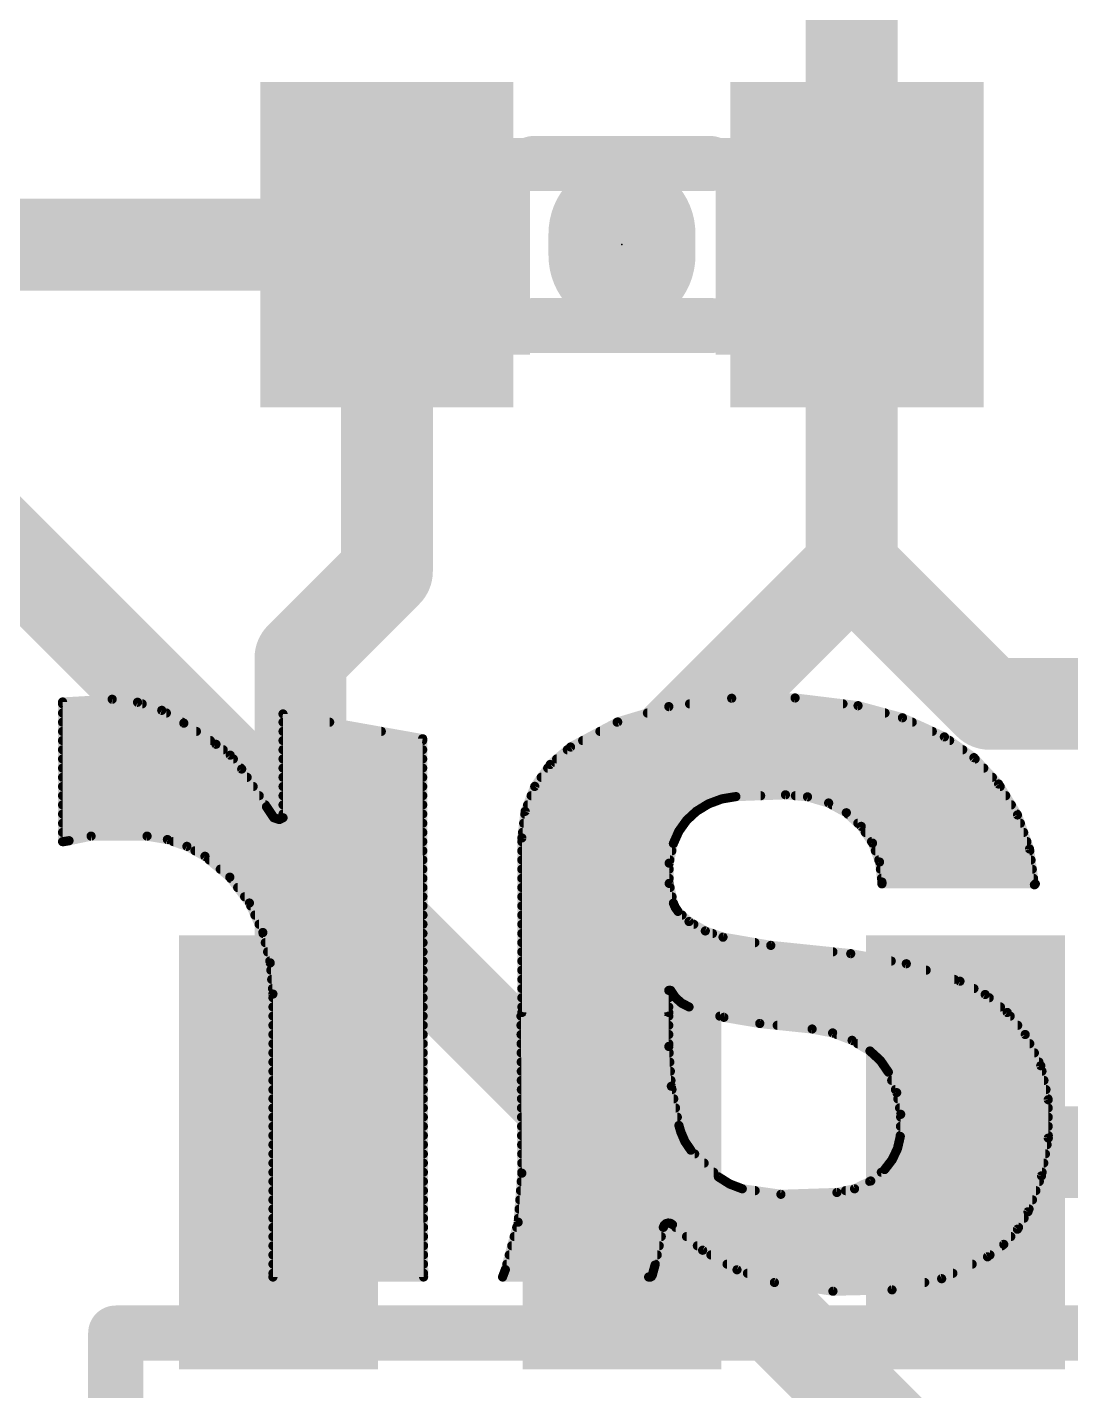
# Model space of a CAD drawing. Extents: x -0.1 to 29.3, y -0.1 to 15.4.
# Drawn here: x 18.675 to 21.561, y 8.26 to 12.031 of the extents above; entities that cross this region are included whole.
import ezdxf

# ---------------------------------------------------------------- set-up
doc = ezdxf.new("R2010")
doc.units = 0
for name, color, linetype in [('1', 12, 'CONTINUOUS'), ('16', 132, 'CONTINUOUS'), ('21', 41, 'CONTINUOUS'), ('22', 40, 'CONTINUOUS'), ('23', 53, 'CONTINUOUS'), ('51', 53, 'CONTINUOUS')]:
    doc.layers.add(name, color=color, linetype=linetype)

# ---------------------------------------------------------------- blocks, each defined once
blk = doc.blocks.new('RECT')
blk.add_solid([(-0.5, -0.5), (0.5, -0.5), (-0.5, 0.5), (0.5, 0.5)])

msp = doc.modelspace()

# ---------------------------------------------------------------- linework, layer by layer
at = {"layer": '1', "const_width": 0.254}
for points in [[(20.955, 11.43), (20.955, 12.319)], [(19.67, 11.43), (18.16, 11.43)], [(19.67, 10.526), (19.67, 11.43)], [(19.67, 11.43), (19.685, 11.43)], [(20.97, 11.43), (20.955, 11.43)], [(20.97, 11.318), (20.97, 11.43)], [(20.955, 11.303), (20.97, 11.318)], [(20.955, 10.541), (20.955, 11.303)], [(19.431, 10.287), (19.67, 10.526)], [(20.32, 9.906), (20.955, 10.541)], [(20.955, 10.541), (21.336, 10.16)], [(19.431, 10.033), (19.431, 10.287)], [(21.336, 10.16), (27.94, 10.16)], [(19.431, 10.033), (19.378, 9.98)], [(19.431, 8.89), (19.431, 10.033)], [(20.32, 8.9201), (20.32, 9.906)], [(19.37, 8.9201), (19.4009, 8.9201)], [(19.4009, 8.9201), (19.431, 8.89)], [(21.27, 8.9201), (22.1949, 8.9201)]]:
    msp.add_lwpolyline(points, dxfattribs=at)
at = {"layer": '1', "const_width": 0.127}
for points in [[(19.7335, 11.43, 1), (19.6065, 11.43)], [(19.67, 11.4935, 1), (19.67, 11.3665)], [(19.67, 11.3665, 1), (19.67, 11.4935)], [(19.685, 11.3665, 1), (19.685, 11.4935)], [(20.955, 11.4935, 1), (20.955, 11.3665)], [(21.0335, 11.43, 1), (20.9065, 11.43)], [(20.97, 11.3665, 1), (20.97, 11.4935)], [(20.8915, 11.43, 1), (21.0185, 11.43)], [(21.0185, 11.303, 1), (20.8915, 11.303)], [(21.0149, 11.2731, 1), (20.9251, 11.3629)], [(20.9101, 11.3479, 1), (20.9999, 11.2581)], [(20.9065, 11.318, 1), (21.0335, 11.318)], [(19.7149, 10.4811, 1), (19.6251, 10.5709)], [(20.9999, 10.5859, 1), (20.9101, 10.4961)], [(20.9999, 10.4961, 1), (20.9101, 10.5859)], [(20.8915, 10.541, 1), (21.0185, 10.541)], [(19.6065, 10.526, 1), (19.7335, 10.526)], [(19.4945, 10.287, 1), (19.3675, 10.287)], [(19.3861, 10.3319, 1), (19.4759, 10.2421)], [(21.336, 10.2235, 1), (21.336, 10.0965)], [(21.2911, 10.1151, 1), (21.3809, 10.2049)], [(19.4945, 10.033, 1), (19.3675, 10.033)], [(19.4759, 9.9881, 1), (19.3861, 10.0779)], [(19.3331, 10.0249, 1), (19.4229, 9.9351)], [(19.3675, 10.033, 1), (19.4945, 10.033)], [(20.3835, 9.906, 1), (20.2565, 9.906)], [(20.2751, 9.9509, 1), (20.3649, 9.8611)], [(19.37, 8.9836, 1), (19.37, 8.8566)], [(19.4458, 8.965, 1), (19.356, 8.8752)], [(19.4009, 8.8566, 1), (19.4009, 8.9836)], [(21.27, 8.9836, 1), (21.27, 8.8566)], [(19.3861, 8.8451, 1), (19.4759, 8.9349)], [(20.2565, 8.9201, 1), (20.3835, 8.9201)], [(19.3675, 8.89, 1), (19.4945, 8.89)]]:
    msp.add_lwpolyline(points, format="xyb", dxfattribs=at)
at = {"layer": '16', "const_width": 0.254}
msp.add_lwpolyline([(17.78, 11.43), (24.13, 5.08)], dxfattribs=at)
at = {"layer": '21', "const_width": 0.4064}
msp.add_lwpolyline([(20.32, 11.4605), (20.32, 11.3995)], dxfattribs=at)
at = {"layer": '21', "const_width": 0.2032}
for points in [[(20.4216, 11.4605, 1), (20.2184, 11.4605)], [(20.2184, 11.3995, 1), (20.4216, 11.3995)]]:
    msp.add_lwpolyline(points, format="xyb", dxfattribs=at)
at = {"layer": '22', "const_width": 0.0254}
for points in [[(18.9103, 10.1727), (18.7731, 10.1651)], [(18.9804, 10.1643), (18.9103, 10.1727)], [(20.4495, 10.1524), (20.6234, 10.1754)], [(20.6234, 10.1754), (20.7987, 10.1762)], [(20.7987, 10.1762), (20.9728, 10.1549)], [(18.7731, 10.1651), (18.7731, 9.779)], [(18.7731, 10.16), (18.9932, 10.16)], [(18.7731, 10.1346), (19.0601, 10.1346)], [(19.0473, 10.142), (18.9804, 10.1643)], [(19.1084, 10.1067), (19.0473, 10.142)], [(19.7688, 10.0635), (19.3827, 10.1321)], [(19.3827, 10.1321), (19.3827, 9.845)], [(20.3081, 10.1099), (20.4495, 10.1524)], [(20.3903, 10.1346), (21.0474, 10.1346)], [(20.507, 10.16), (20.9312, 10.16)], [(20.9728, 10.1549), (21.0957, 10.1215)], [(18.7731, 10.1092), (19.1041, 10.1092)], [(19.1973, 10.0482), (19.1084, 10.1067)], [(19.3827, 10.1092), (19.5116, 10.1092)], [(20.1778, 10.0406), (20.3081, 10.1099)], [(20.3068, 10.1092), (21.1226, 10.1092)], [(21.0957, 10.1215), (21.2115, 10.0686)], [(18.7731, 10.0838), (19.1432, 10.0838)], [(18.7731, 10.0584), (19.1818, 10.0584)], [(19.3827, 10.0838), (19.6545, 10.0838)], [(19.3827, 10.0584), (19.7688, 10.0584)], [(19.7714, 8.575), (19.7688, 10.0635)], [(20.2113, 10.0584), (21.226, 10.0584)], [(20.259, 10.0838), (21.1782, 10.0838)], [(21.2115, 10.0686), (21.2933, 10.0111)], [(18.7731, 10.033), (19.2172, 10.033)], [(19.2368, 10.018), (19.1973, 10.0482)], [(19.2684, 9.9797), (19.2368, 10.018)], [(19.3827, 10.033), (19.7689, 10.033)], [(20.1216, 9.9923), (20.1778, 10.0406)], [(20.169, 10.033), (21.2622, 10.033)], [(18.7731, 10.0076), (19.2453, 10.0076)], [(18.7731, 9.9822), (19.2663, 9.9822)], [(19.337, 9.8755), (19.2684, 9.9797)], [(19.3827, 10.0076), (19.7689, 10.0076)], [(19.3827, 9.9822), (19.7689, 9.9822)], [(20.0789, 9.9318), (20.1216, 9.9923)], [(20.1145, 9.9822), (21.3204, 9.9822)], [(20.1394, 10.0076), (21.2966, 10.0076)], [(21.2933, 10.0111), (21.3616, 9.9382)], [(18.7731, 9.9568), (19.2835, 9.9568)], [(19.3827, 9.9568), (19.769, 9.9568)], [(20.0966, 9.9568), (21.3442, 9.9568)], [(18.7731, 9.9314), (19.3002, 9.9314)], [(18.7731, 9.906), (19.3169, 9.906)], [(19.3827, 9.9314), (19.769, 9.9314)], [(19.3827, 9.906), (19.7691, 9.906)], [(20.0522, 9.8627), (20.0789, 9.9318)], [(20.0689, 9.906), (20.7035, 9.906)], [(20.0787, 9.9314), (21.3657, 9.9314)], [(20.7721, 9.9085), (20.635, 9.9035)], [(20.8329, 9.903), (20.7721, 9.9085)], [(20.7995, 9.906), (21.3812, 9.906)], [(21.3616, 9.9382), (21.4136, 9.8528)], [(18.7731, 9.8806), (19.3336, 9.8806)], [(19.3573, 9.845), (19.337, 9.8755)], [(19.3827, 9.8806), (19.7691, 9.8806)], [(20.0591, 9.8806), (20.5548, 9.8806)], [(20.5593, 9.8834), (20.5257, 9.8628)], [(20.5962, 9.8971), (20.5593, 9.8834)], [(20.635, 9.9035), (20.5962, 9.8971)], [(20.8915, 9.8857), (20.8329, 9.903)], [(20.9404, 9.8588), (20.8915, 9.8857)], [(20.9008, 9.8806), (21.3966, 9.8806)], [(18.7731, 9.8552), (19.3505, 9.8552)], [(18.7731, 9.8298), (19.7692, 9.8298)], [(19.3726, 9.84), (19.3573, 9.845)], [(19.3827, 9.845), (19.3726, 9.84)], [(19.3827, 9.8552), (19.7692, 9.8552)], [(20.0431, 9.7892), (20.0522, 9.8627)], [(20.0481, 9.8298), (20.493, 9.8298)], [(20.0513, 9.8552), (20.5175, 9.8552)], [(20.4986, 9.8377), (20.4772, 9.8077)], [(20.5257, 9.8628), (20.4986, 9.8377)], [(20.9816, 9.8212), (20.9404, 9.8588)], [(20.9444, 9.8552), (21.4121, 9.8552)], [(20.9722, 9.8298), (21.4217, 9.8298)], [(21.4136, 9.8528), (21.447, 9.7586)], [(18.7731, 9.8044), (19.7693, 9.8044)], [(18.7909, 9.7815), (18.8519, 9.7942)], [(18.8519, 9.7942), (19.0068, 9.7942)], [(19.0068, 9.7942), (19.063, 9.7847)], [(20.045, 9.8044), (20.4757, 9.8044)], [(20.4772, 9.8077), (20.4622, 9.7739)], [(21.0128, 9.7749), (20.9816, 9.8212)], [(20.9929, 9.8044), (21.4307, 9.8044)], [(18.7731, 9.779), (18.7757, 9.779)], [(18.7731, 9.779), (18.7757, 9.779)], [(18.7757, 9.779), (18.7909, 9.7815)], [(19.063, 9.7847), (19.1169, 9.7659)], [(19.0793, 9.779), (19.7693, 9.779)], [(19.1169, 9.7659), (19.1668, 9.7384)], [(19.1392, 9.7536), (19.7693, 9.7536)], [(20.0431, 9.3066), (20.0431, 9.7892)], [(20.0431, 9.779), (20.4645, 9.779)], [(20.0431, 9.7536), (20.4579, 9.7536)], [(20.4622, 9.7739), (20.4505, 9.7193)], [(21.01, 9.779), (21.4398, 9.779)], [(21.0322, 9.7226), (21.0128, 9.7749)], [(21.0207, 9.7536), (21.4477, 9.7536)], [(21.447, 9.7586), (21.4605, 9.6596)], [(19.1668, 9.7384), (19.2355, 9.6807)], [(19.1789, 9.7282), (19.7694, 9.7282)], [(20.0431, 9.7282), (20.4524, 9.7282)], [(20.4505, 9.7193), (20.4505, 9.6634)], [(21.0301, 9.7282), (21.4511, 9.7282)], [(21.0388, 9.6672), (21.0322, 9.7226)], [(19.2092, 9.7028), (19.7694, 9.7028)], [(19.2355, 9.6807), (19.2898, 9.6092)], [(20.0431, 9.7028), (20.4505, 9.7028)], [(21.0346, 9.7028), (21.4546, 9.7028)], [(19.238, 9.6774), (19.7695, 9.6774)], [(19.2573, 9.652), (19.7695, 9.652)], [(20.0431, 9.6774), (20.4505, 9.6774)], [(20.0431, 9.652), (20.453, 9.652)], [(20.4505, 9.6634), (20.4622, 9.6088)], [(21.0376, 9.6774), (21.4581, 9.6774)], [(21.0388, 9.6622), (21.0388, 9.6672)], [(21.463, 9.6622), (21.0388, 9.6622)], [(21.4605, 9.6596), (21.463, 9.6622)], [(19.2765, 9.6266), (19.7696, 9.6266)], [(19.2898, 9.6092), (19.3269, 9.5275)], [(20.0431, 9.6266), (20.4584, 9.6266)], [(20.4622, 9.6088), (20.4675, 9.5968)], [(19.2934, 9.6012), (19.7696, 9.6012)], [(19.3049, 9.5758), (19.7697, 9.5758)], [(20.0431, 9.6012), (20.4655, 9.6012)], [(20.0431, 9.5758), (20.486, 9.5758)], [(20.4675, 9.5968), (20.4749, 9.586)], [(20.4749, 9.586), (20.5054, 9.558)], [(19.3165, 9.5504), (19.7697, 9.5504)], [(19.3269, 9.5275), (19.3474, 9.4435)], [(20.0431, 9.5504), (20.5186, 9.5504)], [(20.5054, 9.558), (20.5504, 9.532)], [(20.5504, 9.532), (20.5994, 9.5148)], [(19.3275, 9.525), (19.7697, 9.525)], [(19.3337, 9.4996), (19.7698, 9.4996)], [(20.0431, 9.525), (20.5704, 9.525)], [(20.0431, 9.4996), (20.6875, 9.4996)], [(20.5994, 9.5148), (20.7315, 9.492)], [(20.7315, 9.492), (20.9525, 9.4691)], [(19.3399, 9.4742), (19.7698, 9.4742)], [(20.0431, 9.4742), (20.9033, 9.4742)], [(20.9525, 9.4691), (21.1062, 9.4413)], [(19.3461, 9.4488), (19.7699, 9.4488)], [(19.3474, 9.4435), (19.3548, 9.3574)], [(19.3491, 9.4234), (19.7699, 9.4234)], [(20.0431, 9.4488), (21.0647, 9.4488)], [(20.0431, 9.4234), (21.1611, 9.4234)], [(21.1062, 9.4413), (21.2547, 9.3929)], [(19.3513, 9.398), (19.77, 9.398)], [(20.0431, 9.398), (21.2391, 9.398)], [(21.2547, 9.3929), (21.3244, 9.3563)], [(19.3535, 9.3726), (19.77, 9.3726)], [(19.3548, 9.3574), (19.3548, 8.575)], [(19.3548, 9.3472), (19.7701, 9.3472)], [(20.0431, 9.3726), (21.2933, 9.3726)], [(20.0431, 9.3472), (20.4495, 9.3472)], [(20.4546, 9.3675), (20.4495, 9.3675)], [(20.4495, 9.3675), (20.4495, 9.3066)], [(20.4674, 9.3481), (20.4546, 9.3675)], [(20.4847, 9.3325), (20.4674, 9.3481)], [(20.4684, 9.3472), (21.3355, 9.3472)], [(21.3244, 9.3563), (21.3853, 9.3065)], [(19.3548, 9.3218), (19.7701, 9.3218)], [(20.0431, 9.3218), (20.4495, 9.3218)], [(20.4495, 9.3066), (20.0431, 9.3066)], [(20.5054, 9.3218), (20.4847, 9.3325)], [(20.6018, 9.293), (20.5054, 9.3218)], [(20.5054, 9.3218), (21.3666, 9.3218)], [(21.3853, 9.3065), (21.4351, 9.2456)], [(19.3548, 9.2964), (19.7701, 9.2964)], [(19.3548, 9.271), (19.7702, 9.271)], [(20.0431, 8.8621), (20.0406, 9.2964)], [(20.0406, 9.2964), (20.4495, 9.2964)], [(20.0407, 9.271), (20.4495, 9.271)], [(20.4495, 9.2964), (20.4495, 9.2126)], [(20.5906, 9.2964), (21.3936, 9.2964)], [(20.701, 9.2761), (20.6018, 9.293)], [(20.8458, 9.2608), (20.701, 9.2761)], [(20.7493, 9.271), (21.4143, 9.271)], [(19.3548, 9.2456), (19.7702, 9.2456)], [(20.0409, 9.2456), (20.4495, 9.2456)], [(20.9024, 9.25), (20.8458, 9.2608)], [(20.9563, 9.2295), (20.9024, 9.25)], [(20.9139, 9.2456), (21.4351, 9.2456)], [(21.0058, 9.1999), (20.9563, 9.2295)], [(21.4351, 9.2456), (21.478, 9.1594)], [(19.3548, 9.2202), (19.7703, 9.2202)], [(19.3548, 9.1948), (19.7703, 9.1948)], [(20.041, 9.2202), (20.4495, 9.2202)], [(20.0412, 9.1948), (20.4506, 9.1948)], [(20.4495, 9.2126), (20.4565, 9.1025)], [(20.9718, 9.2202), (21.4477, 9.2202)], [(21.0346, 9.1736), (21.0058, 9.1999)], [(21.0114, 9.1948), (21.4604, 9.1948)], [(19.3548, 9.1694), (19.7704, 9.1694)], [(20.0413, 9.1694), (20.4523, 9.1694)], [(21.0566, 9.1415), (21.0346, 9.1736)], [(21.0375, 9.1694), (21.473, 9.1694)], [(21.478, 9.1594), (21.4986, 9.0653)], [(19.3548, 9.144), (19.7704, 9.144)], [(19.3548, 9.1186), (19.7705, 9.1186)], [(20.0415, 9.144), (20.4539, 9.144)], [(20.0416, 9.1186), (20.4555, 9.1186)], [(21.0549, 9.144), (21.4814, 9.144)], [(21.0796, 9.0849), (21.0566, 9.1415)], [(21.0659, 9.1186), (21.4869, 9.1186)], [(19.3548, 9.0932), (19.7705, 9.0932)], [(20.0418, 9.0932), (20.4583, 9.0932)], [(20.4565, 9.1025), (20.4775, 8.9941)], [(21.0762, 9.0932), (21.4925, 9.0932)], [(21.0907, 9.0248), (21.0796, 9.0849)], [(19.3548, 9.0678), (19.7705, 9.0678)], [(19.3548, 9.0424), (19.7706, 9.0424)], [(20.0419, 9.0678), (20.4632, 9.0678)], [(20.0421, 9.0424), (20.4682, 9.0424)], [(21.0828, 9.0678), (21.4981, 9.0678)], [(21.0875, 9.0424), (21.4987, 9.0424)], [(21.4986, 9.0653), (21.4989, 8.9592)], [(19.3548, 9.017), (19.7706, 9.017)], [(20.0422, 9.017), (20.4731, 9.017)], [(21.0896, 8.9637), (21.0907, 9.0248)], [(21.0906, 9.017), (21.4987, 9.017)], [(19.3548, 8.9916), (19.7707, 8.9916)], [(19.3548, 8.9662), (19.7707, 8.9662)], [(20.0424, 8.9916), (20.4782, 8.9916)], [(20.0425, 8.9662), (20.487, 8.9662)], [(20.4775, 8.9941), (20.4826, 8.9764)], [(20.4826, 8.9764), (20.4941, 8.9496)], [(21.0819, 8.9303), (21.0896, 8.9637)], [(21.0896, 8.9662), (21.4988, 8.9662)], [(21.0901, 8.9916), (21.4988, 8.9916)], [(19.3548, 8.9408), (19.7708, 8.9408)], [(20.0427, 8.9408), (20.5001, 8.9408)], [(20.4941, 8.9496), (20.5105, 8.9256)], [(20.5105, 8.9256), (20.5867, 8.8519)], [(21.0673, 8.8994), (21.0819, 8.9303)], [(21.0843, 8.9408), (21.4955, 8.9408)], [(21.4989, 8.9592), (21.48, 8.8547)], [(19.3548, 8.9154), (19.7708, 8.9154)], [(19.3548, 8.89), (19.7708, 8.89)], [(20.0428, 8.9154), (20.521, 8.9154)], [(20.0429, 8.89), (20.5473, 8.89)], [(21.0464, 8.8722), (21.0673, 8.8994)], [(21.0601, 8.89), (21.4864, 8.89)], [(21.0748, 8.9154), (21.491, 8.9154)], [(19.3548, 8.8646), (19.7709, 8.8646)], [(20.0328, 8.7266), (20.0431, 8.8621)], [(20.0431, 8.8646), (20.5736, 8.8646)], [(20.5867, 8.8519), (20.618, 8.8321)], [(21.008, 8.8406), (21.0464, 8.8722)], [(21.0372, 8.8646), (21.4818, 8.8646)], [(21.48, 8.8547), (21.4427, 8.7554)], [(19.3548, 8.8392), (19.7709, 8.8392)], [(19.3548, 8.8138), (19.771, 8.8138)], [(20.0394, 8.8138), (20.6883, 8.8138)], [(20.0414, 8.8392), (20.6068, 8.8392)], [(20.618, 8.8321), (20.6527, 8.8189)], [(20.6527, 8.8189), (20.7594, 8.8036)], [(20.9144, 8.8087), (20.9631, 8.819)], [(20.9385, 8.8138), (21.4646, 8.8138)], [(20.9631, 8.819), (21.008, 8.8406)], [(21.0051, 8.8392), (21.4742, 8.8392)], [(19.3548, 8.7884), (19.771, 8.7884)], [(20.0375, 8.7884), (21.4551, 8.7884)], [(20.7594, 8.8036), (20.9144, 8.8087)], [(19.3548, 8.763), (19.7711, 8.763)], [(19.3548, 8.7376), (19.7711, 8.7376)], [(20.0336, 8.7376), (21.4319, 8.7376)], [(20.0355, 8.763), (21.4456, 8.763)], [(21.4427, 8.7554), (21.4135, 8.7071)], [(19.3548, 8.7122), (19.7712, 8.7122)], [(19.9974, 8.5954), (20.0328, 8.7266)], [(20.0289, 8.7122), (20.4343, 8.7122)], [(20.4343, 8.7122), (20.4114, 8.6081)], [(20.4369, 8.7181), (20.4343, 8.7122)], [(20.4417, 8.7224), (20.4369, 8.7181)], [(20.4479, 8.7243), (20.4417, 8.7224)], [(20.4543, 8.7234), (20.4479, 8.7243)], [(20.4597, 8.7198), (20.4543, 8.7234)], [(20.543, 8.649), (20.4597, 8.7198)], [(20.4686, 8.7122), (21.4166, 8.7122)], [(21.4135, 8.7071), (21.3758, 8.6651)], [(19.3548, 8.6868), (19.7712, 8.6868)], [(19.3548, 8.6614), (19.7713, 8.6614)], [(20.0152, 8.6614), (20.4231, 8.6614)], [(20.022, 8.6868), (20.4287, 8.6868)], [(20.4985, 8.6868), (21.3953, 8.6868)], [(20.5284, 8.6614), (21.3709, 8.6614)], [(21.3758, 8.6651), (21.3309, 8.6309)], [(19.3548, 8.636), (19.7713, 8.636)], [(20.0083, 8.636), (20.4175, 8.636)], [(20.6381, 8.595), (20.543, 8.649)], [(20.5659, 8.636), (21.3376, 8.636)], [(21.3309, 8.6309), (21.204, 8.5703)], [(19.3548, 8.6106), (19.7713, 8.6106)], [(19.3548, 8.5852), (19.7714, 8.5852)], [(19.9898, 8.575), (19.9974, 8.5954)], [(19.9936, 8.5852), (20.4052, 8.5852)], [(20.0015, 8.6106), (20.412, 8.6106)], [(20.4114, 8.6081), (20.4038, 8.5801)], [(20.6106, 8.6106), (21.2884, 8.6106)], [(20.7416, 8.5598), (20.6381, 8.595)], [(20.6669, 8.5852), (21.2351, 8.5852)], [(19.3548, 8.575), (19.7714, 8.575)], [(20.3937, 8.575), (19.9898, 8.575)], [(20.3979, 8.5747), (20.3937, 8.575)], [(20.4016, 8.5765), (20.3979, 8.5747)], [(20.4038, 8.5801), (20.4016, 8.5765)], [(20.9033, 8.5357), (20.7416, 8.5598)], [(20.7416, 8.5598), (21.1571, 8.5598)], [(21.204, 8.5703), (21.0668, 8.5395)], [(21.0668, 8.5395), (20.9033, 8.5357)]]:
    msp.add_lwpolyline(points, dxfattribs=at)
at = {"layer": '22', "const_width": 0.0127}
for points in [[(18.9111, 10.179, 1), (18.9095, 10.1664)], [(18.9107, 10.1664, 1), (18.9099, 10.179)], [(20.6233, 10.1817, 1), (20.6234, 10.169)], [(20.6242, 10.1691, 1), (20.6225, 10.1817)], [(20.7995, 10.1825, 1), (20.798, 10.1699)], [(20.7988, 10.1699, 1), (20.7987, 10.1826)], [(18.7795, 10.1651, 1), (18.7667, 10.1651)], [(18.7727, 10.1714, 1), (18.7735, 10.1588)], [(18.7731, 10.1663, 1), (18.7731, 10.1537)], [(18.7731, 10.141, 1), (18.7731, 10.1283)], [(18.9824, 10.1703, 1), (18.9783, 10.1583)], [(18.9796, 10.158, 1), (18.9811, 10.1706)], [(18.9932, 10.1537, 1), (18.9932, 10.1663)], [(19.0505, 10.1475, 1), (19.0441, 10.1365)], [(19.0453, 10.136, 1), (19.0493, 10.148)], [(19.0601, 10.1283, 1), (19.0601, 10.141)], [(19.3891, 10.1321, 1), (19.3763, 10.1321)], [(19.3838, 10.1384, 1), (19.3816, 10.1258)], [(20.3903, 10.141, 1), (20.3903, 10.1283)], [(20.4487, 10.1587, 1), (20.4503, 10.1461)], [(20.4513, 10.1463, 1), (20.4477, 10.1585)], [(20.507, 10.1663, 1), (20.507, 10.1537)], [(20.9312, 10.1537, 1), (20.9312, 10.1663)], [(20.9745, 10.161, 1), (20.9711, 10.1488)], [(20.972, 10.1486, 1), (20.9736, 10.1612)], [(21.0474, 10.1283, 1), (21.0474, 10.141)], [(18.7731, 10.1156, 1), (18.7731, 10.1029)], [(19.1119, 10.112, 1), (19.1049, 10.1014)], [(19.1041, 10.1029, 1), (19.1041, 10.1156)], [(19.1052, 10.1012, 1), (19.1116, 10.1122)], [(19.3827, 10.1156, 1), (19.3827, 10.1029)], [(19.5116, 10.1029, 1), (19.5116, 10.1156)], [(20.3068, 10.1156, 1), (20.3068, 10.1029)], [(20.3063, 10.116, 1), (20.31, 10.1038)], [(20.3111, 10.1043, 1), (20.3051, 10.1155)], [(21.0983, 10.1273, 1), (21.093, 10.1157)], [(21.094, 10.1154, 1), (21.0973, 10.1276)], [(21.1226, 10.1029, 1), (21.1226, 10.1156)], [(18.7731, 10.0901, 1), (18.7731, 10.0775)], [(18.7731, 10.0648, 1), (18.7731, 10.0521)], [(19.1432, 10.0775, 1), (19.1432, 10.0901)], [(19.1818, 10.0521, 1), (19.1818, 10.0648)], [(19.3827, 10.0901, 1), (19.3827, 10.0775)], [(19.3827, 10.0648, 1), (19.3827, 10.0521)], [(19.6545, 10.0775, 1), (19.6545, 10.0901)], [(19.7751, 10.0635, 1), (19.7625, 10.0635)], [(19.7677, 10.0572, 1), (19.7699, 10.0698)], [(19.7688, 10.0521, 1), (19.7688, 10.0648)], [(20.2113, 10.0648, 1), (20.2113, 10.0521)], [(20.259, 10.0901, 1), (20.259, 10.0775)], [(21.1782, 10.0775, 1), (21.1782, 10.0901)], [(21.2152, 10.0738, 1), (21.2078, 10.0634)], [(21.2089, 10.0628, 1), (21.2141, 10.0744)], [(21.226, 10.0521, 1), (21.226, 10.0648)], [(18.7731, 10.0394, 1), (18.7731, 10.0267)], [(19.2012, 10.0532, 1), (19.1934, 10.0432)], [(19.1938, 10.0429, 1), (19.2008, 10.0535)], [(19.2172, 10.0267, 1), (19.2172, 10.0394)], [(19.2416, 10.022, 1), (19.2319, 10.014)], [(19.3827, 10.0394, 1), (19.3827, 10.0267)], [(19.7689, 10.0267, 1), (19.7689, 10.0394)], [(20.169, 10.0394, 1), (20.169, 10.0267)], [(20.1748, 10.0462, 1), (20.1808, 10.035)], [(20.1819, 10.0358, 1), (20.1737, 10.0454)], [(21.2622, 10.0267, 1), (21.2622, 10.0394)], [(18.7731, 10.0139, 1), (18.7731, 10.0013)], [(18.7731, 9.9886, 1), (18.7731, 9.9759)], [(19.2329, 10.013, 1), (19.2406, 10.023)], [(19.2453, 10.0013, 1), (19.2453, 10.0139)], [(19.2737, 9.9832, 1), (19.2631, 9.9762)], [(19.2663, 9.9759, 1), (19.2663, 9.9886)], [(19.3827, 10.0139, 1), (19.3827, 10.0013)], [(19.3827, 9.9886, 1), (19.3827, 9.9759)], [(19.7689, 10.0013, 1), (19.7689, 10.0139)], [(19.7689, 9.9759, 1), (19.7689, 9.9886)], [(20.1145, 9.9886, 1), (20.1145, 9.9759)], [(20.1175, 9.9971, 1), (20.1258, 9.9875)], [(20.1268, 9.9886, 1), (20.1164, 9.996)], [(20.1394, 10.0139, 1), (20.1394, 10.0013)], [(21.2979, 10.0155, 1), (21.2886, 10.0068)], [(21.2896, 10.0059, 1), (21.2969, 10.0163)], [(21.2966, 10.0013, 1), (21.2966, 10.0139)], [(21.3204, 9.9759, 1), (21.3204, 9.9886)], [(18.7731, 9.9632, 1), (18.7731, 9.9505)], [(19.2635, 9.9757, 1), (19.2733, 9.9837)], [(19.2835, 9.9505, 1), (19.2835, 9.9632)], [(19.3827, 9.9632, 1), (19.3827, 9.9505)], [(19.769, 9.9505, 1), (19.769, 9.9632)], [(20.0966, 9.9632, 1), (20.0966, 9.9505)], [(21.3442, 9.9505, 1), (21.3442, 9.9632)], [(18.7731, 9.9377, 1), (18.7731, 9.9251)], [(18.7731, 9.9123, 1), (18.7731, 9.8997)], [(19.3002, 9.9251, 1), (19.3002, 9.9377)], [(19.3169, 9.8997, 1), (19.3169, 9.9123)], [(19.3827, 9.9377, 1), (19.3827, 9.9251)], [(19.3827, 9.9123, 1), (19.3827, 9.8997)], [(19.769, 9.9251, 1), (19.769, 9.9377)], [(19.7691, 9.8997, 1), (19.7691, 9.9123)], [(20.0689, 9.9123, 1), (20.0689, 9.8997)], [(20.0787, 9.9377, 1), (20.0787, 9.9251)], [(20.0737, 9.9355, 1), (20.0841, 9.9281)], [(20.0848, 9.9295, 1), (20.073, 9.9341)], [(20.7035, 9.8997, 1), (20.7035, 9.9123)], [(20.7727, 9.9148, 1), (20.7715, 9.9022)], [(20.7723, 9.9022, 1), (20.7719, 9.9148)], [(20.7995, 9.9123, 1), (20.7995, 9.8997)], [(21.367, 9.9415, 1), (21.3562, 9.9349)], [(21.357, 9.9338, 1), (21.3662, 9.9425)], [(21.3657, 9.9251, 1), (21.3657, 9.9377)], [(21.3812, 9.8997, 1), (21.3812, 9.9123)], [(18.7731, 9.887, 1), (18.7731, 9.8743)], [(19.3423, 9.879, 1), (19.3317, 9.872)], [(19.3317, 9.872, 1), (19.3423, 9.879)], [(19.3336, 9.8743, 1), (19.3336, 9.887)], [(19.3827, 9.887, 1), (19.3827, 9.8743)], [(19.7691, 9.8743, 1), (19.7691, 9.887)], [(20.0591, 9.887, 1), (20.0591, 9.8743)], [(20.5571, 9.8893, 1), (20.5615, 9.8774)], [(20.5548, 9.8743, 1), (20.5548, 9.887)], [(20.5626, 9.8779, 1), (20.556, 9.8888)], [(20.5951, 9.9034, 1), (20.5972, 9.8908)], [(20.5984, 9.8911, 1), (20.5939, 9.903)], [(20.6348, 9.9098, 1), (20.6352, 9.8972)], [(20.636, 9.8972, 1), (20.634, 9.9098)], [(20.8347, 9.909, 1), (20.8311, 9.8969)], [(20.8323, 9.8966, 1), (20.8335, 9.9093)], [(20.8946, 9.8913, 1), (20.8884, 9.8801)], [(20.8897, 9.8796, 1), (20.8933, 9.8918)], [(20.9008, 9.887, 1), (20.9008, 9.8743)], [(21.3966, 9.8743, 1), (21.3966, 9.887)], [(18.7731, 9.8615, 1), (18.7731, 9.8489)], [(18.7731, 9.8361, 1), (18.7731, 9.8235)], [(19.3505, 9.8489, 1), (19.3505, 9.8615)], [(19.3593, 9.851, 1), (19.3553, 9.839)], [(19.352, 9.8415, 1), (19.3626, 9.8485)], [(19.3698, 9.8457, 1), (19.3754, 9.8343)], [(19.3706, 9.834, 1), (19.3746, 9.846)], [(19.3763, 9.845, 1), (19.3891, 9.845)], [(19.3827, 9.8615, 1), (19.3827, 9.8489)], [(19.3855, 9.8393, 1), (19.3799, 9.8507)], [(19.7692, 9.8489, 1), (19.7692, 9.8615)], [(19.7692, 9.8235, 1), (19.7692, 9.8361)], [(20.0481, 9.8361, 1), (20.0481, 9.8235)], [(20.0513, 9.8615, 1), (20.0513, 9.8489)], [(20.0585, 9.8619, 1), (20.0459, 9.8635)], [(20.0463, 9.865, 1), (20.0581, 9.8604)], [(20.4943, 9.8424, 1), (20.5029, 9.833)], [(20.493, 9.8235, 1), (20.493, 9.8361)], [(20.5038, 9.834, 1), (20.4935, 9.8414)], [(20.5175, 9.8489, 1), (20.5175, 9.8615)], [(20.5224, 9.8682, 1), (20.529, 9.8574)], [(20.53, 9.8581, 1), (20.5214, 9.8675)], [(20.9447, 9.8635, 1), (20.9361, 9.8541)], [(20.9373, 9.8533, 1), (20.9435, 9.8644)], [(20.9444, 9.8615, 1), (20.9444, 9.8489)], [(20.9722, 9.8361, 1), (20.9722, 9.8235)], [(21.4195, 9.8549, 1), (21.4076, 9.8507)], [(21.4081, 9.8495, 1), (21.419, 9.8561)], [(21.4121, 9.8489, 1), (21.4121, 9.8615)], [(21.4217, 9.8235, 1), (21.4217, 9.8361)], [(18.7731, 9.8108, 1), (18.7731, 9.7981)], [(18.8519, 9.8005, 1), (18.8519, 9.7879)], [(18.8532, 9.788, 1), (18.8506, 9.8004)], [(19.0079, 9.8005, 1), (19.0057, 9.7879)], [(19.0068, 9.7879, 1), (19.0068, 9.8005)], [(19.7693, 9.7981, 1), (19.7693, 9.8108)], [(20.045, 9.8108, 1), (20.045, 9.7981)], [(20.472, 9.8113, 1), (20.4823, 9.804)], [(20.483, 9.8051, 1), (20.4714, 9.8102)], [(20.4757, 9.7981, 1), (20.4757, 9.8108)], [(20.9869, 9.8247, 1), (20.9763, 9.8176)], [(20.9773, 9.8165, 1), (20.9859, 9.8259)], [(20.9929, 9.8108, 1), (20.9929, 9.7981)], [(21.4307, 9.7981, 1), (21.4307, 9.8108)], [(18.7667, 9.779, 1), (18.7795, 9.779)], [(18.7731, 9.7853, 1), (18.7731, 9.7727)], [(18.7731, 9.7853, 1), (18.7731, 9.7727)], [(18.7747, 9.7853, 1), (18.7767, 9.7727)], [(18.7757, 9.7727, 1), (18.7757, 9.7853)], [(18.7757, 9.7727, 1), (18.7757, 9.7853)], [(18.7896, 9.7877, 1), (18.7922, 9.7753)], [(18.7919, 9.7752, 1), (18.7899, 9.7878)], [(19.0651, 9.7907, 1), (19.0609, 9.7787)], [(19.062, 9.7784, 1), (19.0641, 9.7909)], [(19.0793, 9.7853, 1), (19.0793, 9.7727)], [(19.1199, 9.7715, 1), (19.1138, 9.7604)], [(19.1148, 9.7599, 1), (19.119, 9.7719)], [(19.1392, 9.7599, 1), (19.1392, 9.7473)], [(19.7693, 9.7727, 1), (19.7693, 9.7853)], [(19.7693, 9.7473, 1), (19.7693, 9.7599)], [(20.0495, 9.7892, 1), (20.0368, 9.7892)], [(20.0368, 9.79, 1), (20.0494, 9.7884)], [(20.0431, 9.7853, 1), (20.0431, 9.7727)], [(20.0431, 9.7599, 1), (20.0431, 9.7473)], [(20.4564, 9.7765, 1), (20.468, 9.7713)], [(20.4684, 9.7726, 1), (20.456, 9.7752)], [(20.4579, 9.7473, 1), (20.4579, 9.7599)], [(20.4645, 9.7727, 1), (20.4645, 9.7853)], [(21.01, 9.7853, 1), (21.01, 9.7727)], [(21.0187, 9.7771, 1), (21.0068, 9.7727)], [(21.0075, 9.7714, 1), (21.0181, 9.7785)], [(21.0207, 9.7599, 1), (21.0207, 9.7473)], [(21.4398, 9.7727, 1), (21.4398, 9.7853)], [(21.4533, 9.7595, 1), (21.4407, 9.7578)], [(21.441, 9.7565, 1), (21.453, 9.7608)], [(21.4477, 9.7473, 1), (21.4477, 9.7599)], [(19.1709, 9.7433, 1), (19.1627, 9.7335)], [(19.1637, 9.7328, 1), (19.1699, 9.744)], [(19.1789, 9.7346, 1), (19.1789, 9.7219)], [(19.7694, 9.7219, 1), (19.7694, 9.7346)], [(20.0431, 9.7346, 1), (20.0431, 9.7219)], [(20.4569, 9.7193, 1), (20.4442, 9.7193)], [(20.4524, 9.7219, 1), (20.4524, 9.7346)], [(21.0301, 9.7346, 1), (21.0301, 9.7219)], [(21.0385, 9.7234, 1), (21.0259, 9.7219)], [(21.0263, 9.7204, 1), (21.0382, 9.7248)], [(21.4511, 9.7219, 1), (21.4511, 9.7346)], [(19.2092, 9.7091, 1), (19.2092, 9.6965)], [(19.2406, 9.6845, 1), (19.2304, 9.6768)], [(19.2314, 9.6758, 1), (19.2396, 9.6855)], [(19.7694, 9.6965, 1), (19.7694, 9.7091)], [(20.0431, 9.7091, 1), (20.0431, 9.6965)], [(20.4443, 9.7206, 1), (20.4567, 9.718)], [(20.4505, 9.6965, 1), (20.4505, 9.7091)], [(21.0346, 9.7091, 1), (21.0346, 9.6965)], [(21.4546, 9.6965, 1), (21.4546, 9.7091)], [(19.238, 9.6837, 1), (19.238, 9.6711)], [(19.2573, 9.6584, 1), (19.2573, 9.6457)], [(19.7695, 9.6711, 1), (19.7695, 9.6837)], [(19.7695, 9.6457, 1), (19.7695, 9.6584)], [(20.0431, 9.6837, 1), (20.0431, 9.6711)], [(20.0431, 9.6584, 1), (20.0431, 9.6457)], [(20.4567, 9.6647, 1), (20.4443, 9.6621)], [(20.4442, 9.6634, 1), (20.4569, 9.6634)], [(20.4505, 9.6711, 1), (20.4505, 9.6837)], [(20.453, 9.6457, 1), (20.453, 9.6584)], [(21.0376, 9.6837, 1), (21.0376, 9.6711)], [(21.0452, 9.6672, 1), (21.0325, 9.6672)], [(21.0388, 9.6685, 1), (21.0388, 9.6559)], [(21.0325, 9.6665, 1), (21.0451, 9.6679)], [(21.0325, 9.6622, 1), (21.0452, 9.6622)], [(21.4559, 9.664, 1), (21.4651, 9.6552)], [(21.4542, 9.6587, 1), (21.4668, 9.6605)], [(21.4581, 9.6711, 1), (21.4581, 9.6837)], [(21.4676, 9.6578, 1), (21.4584, 9.6666)], [(21.463, 9.6559, 1), (21.463, 9.6685)], [(19.2765, 9.6329, 1), (19.2765, 9.6203)], [(19.2955, 9.6118, 1), (19.284, 9.6066)], [(19.2847, 9.6053, 1), (19.2948, 9.613)], [(19.7696, 9.6203, 1), (19.7696, 9.6329)], [(20.0431, 9.6329, 1), (20.0431, 9.6203)], [(20.468, 9.6113, 1), (20.4564, 9.6063)], [(20.456, 9.6075, 1), (20.4684, 9.6101)], [(20.4584, 9.6203, 1), (20.4584, 9.6329)], [(19.2934, 9.6075, 1), (19.2934, 9.5949)], [(19.3049, 9.5822, 1), (19.3049, 9.5695)], [(19.7696, 9.5949, 1), (19.7696, 9.6075)], [(19.7697, 9.5695, 1), (19.7697, 9.5822)], [(20.0431, 9.6075, 1), (20.0431, 9.5949)], [(20.0431, 9.5822, 1), (20.0431, 9.5695)], [(20.4727, 9.6004, 1), (20.4622, 9.5932)], [(20.4616, 9.5942, 1), (20.4733, 9.5993)], [(20.4655, 9.5949, 1), (20.4655, 9.6075)], [(20.4792, 9.5907, 1), (20.4706, 9.5813)], [(20.4697, 9.5824, 1), (20.4801, 9.5896)], [(20.486, 9.5695, 1), (20.486, 9.5822)], [(19.3165, 9.5567, 1), (19.3165, 9.5441)], [(19.3331, 9.529, 1), (19.3207, 9.526)], [(19.7697, 9.5441, 1), (19.7697, 9.5567)], [(20.0431, 9.5567, 1), (20.0431, 9.5441)], [(20.5086, 9.5635, 1), (20.5022, 9.5525)], [(20.5011, 9.5533, 1), (20.5097, 9.5627)], [(20.5186, 9.5441, 1), (20.5186, 9.5567)], [(20.5525, 9.538, 1), (20.5483, 9.5261)], [(20.5472, 9.5265, 1), (20.5536, 9.5376)], [(19.3275, 9.5313, 1), (19.3275, 9.5187)], [(19.3211, 9.5249, 1), (19.3327, 9.5301)], [(19.3337, 9.506, 1), (19.3337, 9.4933)], [(19.7697, 9.5187, 1), (19.7697, 9.5313)], [(19.7698, 9.4933, 1), (19.7698, 9.506)], [(20.0431, 9.5313, 1), (20.0431, 9.5187)], [(20.0431, 9.506, 1), (20.0431, 9.4933)], [(20.5704, 9.5187, 1), (20.5704, 9.5313)], [(20.6005, 9.5211, 1), (20.5983, 9.5085)], [(20.5973, 9.5088, 1), (20.6015, 9.5208)], [(20.6875, 9.4933, 1), (20.6875, 9.506)], [(20.7322, 9.4983, 1), (20.7308, 9.4857)], [(20.7304, 9.4857, 1), (20.7326, 9.4983)], [(19.3399, 9.4805, 1), (19.3399, 9.4679)], [(19.7698, 9.4679, 1), (19.7698, 9.4805)], [(20.0431, 9.4805, 1), (20.0431, 9.4679)], [(20.9033, 9.4679, 1), (20.9033, 9.4805)], [(20.9536, 9.4753, 1), (20.9514, 9.4629)], [(20.9518, 9.4628, 1), (20.9532, 9.4754)], [(19.3461, 9.4551, 1), (19.3461, 9.4425)], [(19.3537, 9.4441, 1), (19.341, 9.443)], [(19.3412, 9.442, 1), (19.3535, 9.445)], [(19.3491, 9.4298, 1), (19.3491, 9.4171)], [(19.7699, 9.4425, 1), (19.7699, 9.4551)], [(19.7699, 9.4171, 1), (19.7699, 9.4298)], [(20.0431, 9.4551, 1), (20.0431, 9.4425)], [(20.0431, 9.4298, 1), (20.0431, 9.4171)], [(21.0647, 9.4425, 1), (21.0647, 9.4551)], [(21.1082, 9.4473, 1), (21.1042, 9.4353)], [(21.1051, 9.4351, 1), (21.1073, 9.4476)], [(21.1611, 9.4171, 1), (21.1611, 9.4298)], [(19.3513, 9.4043, 1), (19.3513, 9.3917)], [(19.77, 9.3917, 1), (19.77, 9.4043)], [(20.0431, 9.4043, 1), (20.0431, 9.3917)], [(21.2391, 9.3917, 1), (21.2391, 9.4043)], [(21.2577, 9.3985, 1), (21.2517, 9.3873)], [(21.2527, 9.3869, 1), (21.2567, 9.3989)], [(19.3535, 9.3789, 1), (19.3535, 9.3663)], [(19.3612, 9.3574, 1), (19.3484, 9.3574)], [(19.3548, 9.3536, 1), (19.3548, 9.3409)], [(19.3485, 9.3569, 1), (19.3611, 9.3579)], [(19.77, 9.3663, 1), (19.77, 9.3789)], [(19.7701, 9.3409, 1), (19.7701, 9.3536)], [(20.0431, 9.3789, 1), (20.0431, 9.3663)], [(20.0431, 9.3536, 1), (20.0431, 9.3409)], [(20.4559, 9.3675, 1), (20.4431, 9.3675)], [(20.4495, 9.3738, 1), (20.4495, 9.3612)], [(20.4599, 9.371, 1), (20.4493, 9.364)], [(20.4495, 9.3409, 1), (20.4495, 9.3536)], [(20.4546, 9.3612, 1), (20.4546, 9.3738)], [(20.4717, 9.3528, 1), (20.4632, 9.3433)], [(20.4684, 9.3536, 1), (20.4684, 9.3409)], [(20.4621, 9.3446, 1), (20.4727, 9.3516)], [(21.2933, 9.3663, 1), (21.2933, 9.3789)], [(21.3284, 9.3612, 1), (21.3203, 9.3514)], [(21.3214, 9.3507, 1), (21.3273, 9.3619)], [(21.3355, 9.3409, 1), (21.3355, 9.3536)], [(19.3548, 9.3281, 1), (19.3548, 9.3155)], [(19.7701, 9.3155, 1), (19.7701, 9.3281)], [(20.0431, 9.3281, 1), (20.0431, 9.3155)], [(20.0431, 9.313, 1), (20.0431, 9.3003)], [(20.4495, 9.3155, 1), (20.4495, 9.3281)], [(20.4495, 9.3003, 1), (20.4495, 9.313)], [(20.4876, 9.3381, 1), (20.4818, 9.3269)], [(20.4805, 9.3278, 1), (20.489, 9.3372)], [(20.5072, 9.3279, 1), (20.5036, 9.3157)], [(20.5054, 9.3281, 1), (20.5054, 9.3155)], [(20.5025, 9.3162, 1), (20.5083, 9.3274)], [(21.3666, 9.3155, 1), (21.3666, 9.3281)], [(21.3902, 9.3106, 1), (21.3804, 9.3025)], [(21.3813, 9.3016, 1), (21.3893, 9.3115)], [(19.3548, 9.2774, 1), (19.3548, 9.2647)], [(19.3548, 9.3027, 1), (19.3548, 9.2901)], [(19.7701, 9.2901, 1), (19.7701, 9.3027)], [(19.7702, 9.2647, 1), (19.7702, 9.2774)], [(20.0469, 9.2964, 1), (20.0343, 9.2964)], [(20.0406, 9.3027, 1), (20.0406, 9.2901)], [(20.0407, 9.2774, 1), (20.0407, 9.2647)], [(20.0368, 9.3066, 1), (20.0495, 9.3066)], [(20.4431, 9.3066, 1), (20.4559, 9.3066)], [(20.4559, 9.2964, 1), (20.4431, 9.2964)], [(20.4495, 9.2901, 1), (20.4495, 9.3027)], [(20.4495, 9.2647, 1), (20.4495, 9.2774)], [(20.5906, 9.3027, 1), (20.5906, 9.2901)], [(20.6029, 9.2993, 1), (20.6008, 9.2868)], [(20.6, 9.287, 1), (20.6036, 9.2991)], [(20.7017, 9.2824, 1), (20.7003, 9.2698)], [(20.6999, 9.2698, 1), (20.7021, 9.2824)], [(20.7493, 9.2774, 1), (20.7493, 9.2647)], [(21.3936, 9.2901, 1), (21.3936, 9.3027)], [(21.4143, 9.2647, 1), (21.4143, 9.2774)], [(19.3548, 9.2519, 1), (19.3548, 9.2393)], [(19.7702, 9.2393, 1), (19.7702, 9.2519)], [(20.0409, 9.2519, 1), (20.0409, 9.2393)], [(20.4495, 9.2393, 1), (20.4495, 9.2519)], [(20.847, 9.267, 1), (20.8446, 9.2546)], [(20.8451, 9.2545, 1), (20.8465, 9.2671)], [(20.9047, 9.2559, 1), (20.9002, 9.244)], [(20.9012, 9.2437, 1), (20.9036, 9.2562)], [(20.9139, 9.2519, 1), (20.9139, 9.2393)], [(20.9596, 9.2349, 1), (20.953, 9.224)], [(20.954, 9.2235, 1), (20.9586, 9.2354)], [(21.4408, 9.2484, 1), (21.4294, 9.2428)], [(21.4302, 9.2416, 1), (21.44, 9.2496)], [(21.4351, 9.2393, 1), (21.4351, 9.2519)], [(19.3548, 9.2012, 1), (19.3548, 9.1885)], [(19.3548, 9.2265, 1), (19.3548, 9.2139)], [(19.7703, 9.2139, 1), (19.7703, 9.2265)], [(19.7703, 9.1885, 1), (19.7703, 9.2012)], [(20.041, 9.2265, 1), (20.041, 9.2139)], [(20.0412, 9.2012, 1), (20.0412, 9.1885)], [(20.4431, 9.2126, 1), (20.4559, 9.2126)], [(20.4558, 9.213, 1), (20.4432, 9.2122)], [(20.4495, 9.2139, 1), (20.4495, 9.2265)], [(20.4506, 9.1885, 1), (20.4506, 9.2012)], [(20.9718, 9.2265, 1), (20.9718, 9.2139)], [(21.0101, 9.2046, 1), (21.0015, 9.1952)], [(21.0025, 9.1944, 1), (21.0091, 9.2054)], [(21.0114, 9.2012, 1), (21.0114, 9.1885)], [(21.4477, 9.2139, 1), (21.4477, 9.2265)], [(21.4604, 9.1885, 1), (21.4604, 9.2012)], [(19.3548, 9.1758, 1), (19.3548, 9.1631)], [(19.7704, 9.1631, 1), (19.7704, 9.1758)], [(20.0413, 9.1758, 1), (20.0413, 9.1631)], [(20.4523, 9.1631, 1), (20.4523, 9.1758)], [(21.0398, 9.1772, 1), (21.0293, 9.17)], [(21.0303, 9.1689, 1), (21.0388, 9.1783)], [(21.0375, 9.1758, 1), (21.0375, 9.1631)], [(21.4842, 9.1607, 1), (21.4718, 9.158)], [(21.4723, 9.1565, 1), (21.4837, 9.1622)], [(21.473, 9.1631, 1), (21.473, 9.1758)], [(19.3548, 9.125, 1), (19.3548, 9.1123)], [(19.3548, 9.1503, 1), (19.3548, 9.1377)], [(19.7704, 9.1377, 1), (19.7704, 9.1503)], [(19.7705, 9.1123, 1), (19.7705, 9.125)], [(20.0415, 9.1503, 1), (20.0415, 9.1377)], [(20.0416, 9.125, 1), (20.0416, 9.1123)], [(20.4539, 9.1377, 1), (20.4539, 9.1503)], [(20.4555, 9.1123, 1), (20.4555, 9.125)], [(21.0549, 9.1503, 1), (21.0549, 9.1377)], [(21.0625, 9.1439, 1), (21.0507, 9.1391)], [(21.0514, 9.1379, 1), (21.0618, 9.1451)], [(21.0659, 9.125, 1), (21.0659, 9.1123)], [(21.4814, 9.1377, 1), (21.4814, 9.1503)], [(21.4869, 9.1123, 1), (21.4869, 9.125)], [(19.3548, 9.0996, 1), (19.3548, 9.0869)], [(19.7705, 9.0869, 1), (19.7705, 9.0996)], [(20.0418, 9.0996, 1), (20.0418, 9.0869)], [(20.4628, 9.1037, 1), (20.4503, 9.1012)], [(20.4502, 9.1021, 1), (20.4629, 9.1029)], [(20.4583, 9.0869, 1), (20.4583, 9.0996)], [(21.0762, 9.0996, 1), (21.0762, 9.0869)], [(21.0858, 9.086, 1), (21.0733, 9.0837)], [(21.0737, 9.0825, 1), (21.0855, 9.0873)], [(21.4925, 9.0869, 1), (21.4925, 9.0996)], [(19.3548, 9.0488, 1), (19.3548, 9.0361)], [(19.3548, 9.0741, 1), (19.3548, 9.0615)], [(19.7705, 9.0615, 1), (19.7705, 9.0741)], [(19.7706, 9.0361, 1), (19.7706, 9.0488)], [(20.0419, 9.0741, 1), (20.0419, 9.0615)], [(20.0421, 9.0488, 1), (20.0421, 9.0361)], [(20.4632, 9.0615, 1), (20.4632, 9.0741)], [(20.4682, 9.0361, 1), (20.4682, 9.0488)], [(21.0828, 9.0741, 1), (21.0828, 9.0615)], [(21.0875, 9.0488, 1), (21.0875, 9.0361)], [(21.5049, 9.0653, 1), (21.4923, 9.0653)], [(21.4924, 9.0639, 1), (21.5048, 9.0667)], [(21.4981, 9.0615, 1), (21.4981, 9.0741)], [(21.4987, 9.0361, 1), (21.4987, 9.0488)], [(19.3548, 9.0234, 1), (19.3548, 9.0107)], [(19.7706, 9.0107, 1), (19.7706, 9.0234)], [(20.0422, 9.0234, 1), (20.0422, 9.0107)], [(20.4731, 9.0107, 1), (20.4731, 9.0234)], [(21.0906, 9.0234, 1), (21.0906, 9.0107)], [(21.0971, 9.0247, 1), (21.0844, 9.0249)], [(21.0845, 9.0236, 1), (21.097, 9.026)], [(21.4987, 9.0107, 1), (21.4987, 9.0234)], [(19.3548, 8.9726, 1), (19.3548, 8.9599)], [(19.3548, 8.9979, 1), (19.3548, 8.9853)], [(19.7707, 8.9853, 1), (19.7707, 8.9979)], [(19.7707, 8.9599, 1), (19.7707, 8.9726)], [(20.0424, 8.9979, 1), (20.0424, 8.9853)], [(20.0425, 8.9726, 1), (20.0425, 8.9599)], [(20.4836, 8.9959, 1), (20.4714, 8.9923)], [(20.4713, 8.9929, 1), (20.4837, 8.9953)], [(20.4884, 8.9789, 1), (20.4768, 8.9739)], [(20.4765, 8.9746, 1), (20.4887, 8.9782)], [(20.4782, 8.9853, 1), (20.4782, 8.9979)], [(20.487, 8.9599, 1), (20.487, 8.9726)], [(21.0896, 8.9726, 1), (21.0896, 8.9599)], [(21.0958, 8.9623, 1), (21.0834, 8.9651)], [(21.0901, 8.9979, 1), (21.0901, 8.9853)], [(21.4988, 8.9853, 1), (21.4988, 8.9979)], [(21.4988, 8.9599, 1), (21.4988, 8.9726)], [(19.3548, 8.9472, 1), (19.3548, 8.9345)], [(19.7708, 8.9345, 1), (19.7708, 8.9472)], [(20.0427, 8.9472, 1), (20.0427, 8.9345)], [(20.4993, 8.9532, 1), (20.4888, 8.946)], [(20.4882, 8.9471, 1), (20.4999, 8.9521)], [(20.5001, 8.9345, 1), (20.5001, 8.9472)], [(20.5149, 8.9302, 1), (20.5061, 8.921)], [(21.0757, 8.9318, 1), (21.0881, 8.9289)], [(21.0876, 8.9276, 1), (21.0762, 8.933)], [(21.0843, 8.9472, 1), (21.0843, 8.9345)], [(21.0833, 8.9638, 1), (21.0959, 8.9636)], [(21.4925, 8.9592, 1), (21.5052, 8.9592)], [(21.5051, 8.9581, 1), (21.4926, 8.9603)], [(21.4955, 8.9345, 1), (21.4955, 8.9472)], [(19.3548, 8.9217, 1), (19.3548, 8.9091)], [(19.3548, 8.8963, 1), (19.3548, 8.8837)], [(19.7708, 8.9091, 1), (19.7708, 8.9217)], [(19.7708, 8.8837, 1), (19.7708, 8.8963)], [(20.0428, 8.9217, 1), (20.0428, 8.9091)], [(20.0429, 8.8963, 1), (20.0429, 8.8837)], [(20.5053, 8.922, 1), (20.5157, 8.9292)], [(20.521, 8.9091, 1), (20.521, 8.9217)], [(20.5473, 8.8837, 1), (20.5473, 8.8963)], [(21.0601, 8.8963, 1), (21.0601, 8.8837)], [(21.0615, 8.9021, 1), (21.073, 8.8966)], [(21.0723, 8.8955, 1), (21.0622, 8.9032)], [(21.0748, 8.9217, 1), (21.0748, 8.9091)], [(21.4864, 8.8837, 1), (21.4864, 8.8963)], [(21.491, 8.9091, 1), (21.491, 8.9217)], [(19.3548, 8.871, 1), (19.3548, 8.8583)], [(19.7709, 8.8583, 1), (19.7709, 8.871)], [(20.0431, 8.871, 1), (20.0431, 8.8583)], [(20.0494, 8.8616, 1), (20.0368, 8.8626)], [(20.0368, 8.8621, 1), (20.0494, 8.8621)], [(20.5736, 8.8583, 1), (20.5736, 8.871)], [(20.5901, 8.8573, 1), (20.5833, 8.8465)], [(20.5823, 8.8473, 1), (20.5911, 8.8565)], [(21.0372, 8.871, 1), (21.0372, 8.8583)], [(21.0414, 8.8761, 1), (21.0514, 8.8683)], [(21.0504, 8.8673, 1), (21.0424, 8.8771)], [(21.4738, 8.8559, 1), (21.4863, 8.8536)], [(21.486, 8.8525, 1), (21.4741, 8.857)], [(21.4818, 8.8583, 1), (21.4818, 8.871)], [(19.3548, 8.8455, 1), (19.3548, 8.8329)], [(19.3548, 8.8201, 1), (19.3548, 8.8075)], [(19.7709, 8.8329, 1), (19.7709, 8.8455)], [(19.771, 8.8075, 1), (19.771, 8.8201)], [(20.0394, 8.8201, 1), (20.0394, 8.8075)], [(20.0414, 8.8455, 1), (20.0414, 8.8329)], [(20.6068, 8.8329, 1), (20.6068, 8.8455)], [(20.6203, 8.838, 1), (20.6158, 8.8261)], [(20.6146, 8.8267, 1), (20.6214, 8.8374)], [(20.6536, 8.8252, 1), (20.6518, 8.8126)], [(20.6504, 8.813, 1), (20.655, 8.8248)], [(20.6883, 8.8075, 1), (20.6883, 8.8201)], [(20.9385, 8.8201, 1), (20.9385, 8.8075)], [(20.9603, 8.8247, 1), (20.9659, 8.8133)], [(20.9644, 8.8128, 1), (20.9618, 8.8252)], [(21.0051, 8.8455, 1), (21.0051, 8.8329)], [(21.0039, 8.8455, 1), (21.012, 8.8357)], [(21.0107, 8.8349, 1), (21.0052, 8.8463)], [(21.4646, 8.8075, 1), (21.4646, 8.8201)], [(21.4742, 8.8329, 1), (21.4742, 8.8455)], [(19.3548, 8.7948, 1), (19.3548, 8.7821)], [(19.771, 8.7821, 1), (19.771, 8.7948)], [(20.0375, 8.7948, 1), (20.0375, 8.7821)], [(20.7592, 8.8099, 1), (20.7596, 8.7973)], [(20.7585, 8.7973, 1), (20.7603, 8.8099)], [(20.9131, 8.8149, 1), (20.9157, 8.8025)], [(20.9146, 8.8024, 1), (20.9142, 8.815)], [(21.4551, 8.7821, 1), (21.4551, 8.7948)], [(19.3548, 8.7693, 1), (19.3548, 8.7567)], [(19.3548, 8.7439, 1), (19.3548, 8.7313)], [(19.7711, 8.7567, 1), (19.7711, 8.7693)], [(19.7711, 8.7313, 1), (19.7711, 8.7439)], [(20.0336, 8.7439, 1), (20.0336, 8.7313)], [(20.0355, 8.7693, 1), (20.0355, 8.7567)], [(21.4319, 8.7313, 1), (21.4319, 8.7439)], [(21.4368, 8.7576, 1), (21.4486, 8.7532)], [(21.4481, 8.7521, 1), (21.4373, 8.7587)], [(21.4456, 8.7567, 1), (21.4456, 8.7693)], [(19.3548, 8.7186, 1), (19.3548, 8.7059)], [(19.7712, 8.7059, 1), (19.7712, 8.7186)], [(20.0289, 8.7186, 1), (20.0289, 8.7059)], [(20.0264, 8.7271, 1), (20.0391, 8.7261)], [(20.0389, 8.725, 1), (20.0266, 8.7283)], [(20.4285, 8.7147, 1), (20.4401, 8.7097)], [(20.4405, 8.7108, 1), (20.4281, 8.7136)], [(20.4326, 8.7229, 1), (20.4411, 8.7134)], [(20.4427, 8.7156, 1), (20.431, 8.7207)], [(20.4343, 8.7059, 1), (20.4343, 8.7186)], [(20.4399, 8.7285, 1), (20.4435, 8.7164)], [(20.4459, 8.7177, 1), (20.4375, 8.7272)], [(20.4488, 8.7306, 1), (20.447, 8.718)], [(20.4497, 8.7182, 1), (20.4461, 8.7304)], [(20.4578, 8.7287, 1), (20.4508, 8.7181)], [(20.4534, 8.7171, 1), (20.4552, 8.7296)], [(20.4638, 8.7246, 1), (20.4556, 8.715)], [(20.4562, 8.7145, 1), (20.4632, 8.7251)], [(20.4686, 8.7186, 1), (20.4686, 8.7059)], [(21.4081, 8.7104, 1), (21.4189, 8.7038)], [(21.4182, 8.7029, 1), (21.4088, 8.7113)], [(21.4166, 8.7059, 1), (21.4166, 8.7186)], [(19.3548, 8.6931, 1), (19.3548, 8.6805)], [(19.3548, 8.6677, 1), (19.3548, 8.6551)], [(19.7712, 8.6805, 1), (19.7712, 8.6931)], [(19.7713, 8.6551, 1), (19.7713, 8.6677)], [(20.0152, 8.6677, 1), (20.0152, 8.6551)], [(20.022, 8.6931, 1), (20.022, 8.6805)], [(20.4231, 8.6551, 1), (20.4231, 8.6677)], [(20.4287, 8.6805, 1), (20.4287, 8.6931)], [(20.4985, 8.6931, 1), (20.4985, 8.6805)], [(20.5284, 8.6677, 1), (20.5284, 8.6551)], [(21.3711, 8.6694, 1), (21.3805, 8.6609)], [(21.3709, 8.6551, 1), (21.3709, 8.6677)], [(21.3796, 8.6601, 1), (21.3719, 8.6702)], [(21.3953, 8.6805, 1), (21.3953, 8.6931)], [(19.3548, 8.6424, 1), (19.3548, 8.6297)], [(19.7713, 8.6297, 1), (19.7713, 8.6424)], [(20.0083, 8.6424, 1), (20.0083, 8.6297)], [(20.4175, 8.6297, 1), (20.4175, 8.6424)], [(20.5461, 8.6545, 1), (20.5399, 8.6434)], [(20.5389, 8.6441, 1), (20.5471, 8.6538)], [(20.5659, 8.6424, 1), (20.5659, 8.6297)], [(21.3271, 8.636, 1), (21.3347, 8.6258)], [(21.3336, 8.6252, 1), (21.3282, 8.6366)], [(21.3376, 8.6297, 1), (21.3376, 8.6424)], [(19.3548, 8.6169, 1), (19.3548, 8.6043)], [(19.3548, 8.5915, 1), (19.3548, 8.5789)], [(19.7713, 8.6043, 1), (19.7713, 8.6169)], [(19.7714, 8.5789, 1), (19.7714, 8.5915)], [(19.9936, 8.5915, 1), (19.9936, 8.5789)], [(19.9913, 8.5971, 1), (20.0035, 8.5937)], [(20.0034, 8.5932, 1), (19.9914, 8.5976)], [(20.0015, 8.6169, 1), (20.0015, 8.6043)], [(20.4052, 8.6095, 1), (20.4176, 8.6067)], [(20.4052, 8.5789, 1), (20.4052, 8.5915)], [(20.4175, 8.6064, 1), (20.4053, 8.6098)], [(20.412, 8.6043, 1), (20.412, 8.6169)], [(20.6106, 8.6169, 1), (20.6106, 8.6043)], [(20.6401, 8.601, 1), (20.636, 8.589)], [(20.6349, 8.5895, 1), (20.6412, 8.6005)], [(20.6669, 8.5915, 1), (20.6669, 8.5789)], [(21.2351, 8.5789, 1), (21.2351, 8.5915)], [(21.2884, 8.6043, 1), (21.2884, 8.6169)], [(19.3548, 8.5814, 1), (19.3548, 8.5687)], [(19.3484, 8.575, 1), (19.3612, 8.575)], [(19.7651, 8.575, 1), (19.7777, 8.575)], [(19.7714, 8.5687, 1), (19.7714, 8.5814)], [(19.9898, 8.5814, 1), (19.9898, 8.5687)], [(19.9838, 8.5772, 1), (19.9958, 8.5728)], [(20.3942, 8.5813, 1), (20.3932, 8.5687)], [(20.395, 8.5803, 1), (20.4007, 8.569)], [(20.3937, 8.5687, 1), (20.3937, 8.5814)], [(20.3962, 8.5799, 1), (20.407, 8.5732)], [(20.3973, 8.5683, 1), (20.3984, 8.581)], [(20.3977, 8.5818, 1), (20.4099, 8.5784)], [(20.4092, 8.5768, 1), (20.3984, 8.5834)], [(20.4045, 8.5709, 1), (20.3987, 8.5822)], [(20.7416, 8.5662, 1), (20.7416, 8.5535)], [(20.7425, 8.5661, 1), (20.7407, 8.5535)], [(20.7396, 8.5538, 1), (20.7436, 8.5658)], [(21.1571, 8.5535, 1), (21.1571, 8.5662)], [(21.2013, 8.5761, 1), (21.2067, 8.5646)], [(21.2054, 8.5641, 1), (21.2026, 8.5765)], [(20.9032, 8.542, 1), (20.9035, 8.5293)], [(20.9024, 8.5294, 1), (20.9043, 8.542)], [(21.0654, 8.5457, 1), (21.0682, 8.5333)], [(21.0669, 8.5332, 1), (21.0667, 8.5458)]]:
    msp.add_lwpolyline(points, format="xyb", dxfattribs=at)
at = {"layer": '23'}
msp.add_point((20.32, 11.43), dxfattribs=at)
at = {"layer": '51', "const_width": 0.1524}
for points in [[(20.075, 11.654), (20.565, 11.654)], [(20.565, 11.206), (20.075, 11.206)], [(18.92, 8.42), (21.72, 8.42)], [(18.92, 6.82), (18.92, 8.42)]]:
    msp.add_lwpolyline(points, dxfattribs=at)
at = {"layer": '51', "const_width": 0.0762}
for points in [[(20.075, 11.6921, 1), (20.075, 11.6159)], [(20.565, 11.6159, 1), (20.565, 11.6921)], [(20.075, 11.2441, 1), (20.075, 11.1679)], [(20.565, 11.1679, 1), (20.565, 11.2441)], [(18.92, 8.4581, 1), (18.92, 8.3819)], [(18.9581, 8.42, 1), (18.8819, 8.42)]]:
    msp.add_lwpolyline(points, format="xyb", dxfattribs=at)

# ---------------------------------------------------------------- block references
at = {"layer": '1', "xscale": 0.7, "yscale": 0.9}
for p in [(19.67, 11.43), (20.97, 11.43)]:
    msp.add_blockref('RECT', p, dxfattribs=at)
at = {"layer": '1', "xscale": 0.55, "yscale": 1.2, "rotation": 180}
for p in [(19.37, 8.9201), (20.32, 8.9201), (21.27, 8.9201)]:
    msp.add_blockref('RECT', p, dxfattribs=at)
at = {"layer": '51', "xscale": 0.3, "yscale": 0.5999}
for p in [(19.916, 11.4252), (20.7288, 11.4252)]:
    msp.add_blockref('RECT', p, dxfattribs=at)
at = {"layer": '51', "xscale": 0.5, "yscale": 0.65, "rotation": 180}
for p in [(19.37, 8.795), (20.32, 8.795), (21.27, 8.795)]:
    msp.add_blockref('RECT', p, dxfattribs=at)

doc.saveas('drawing.dxf')
